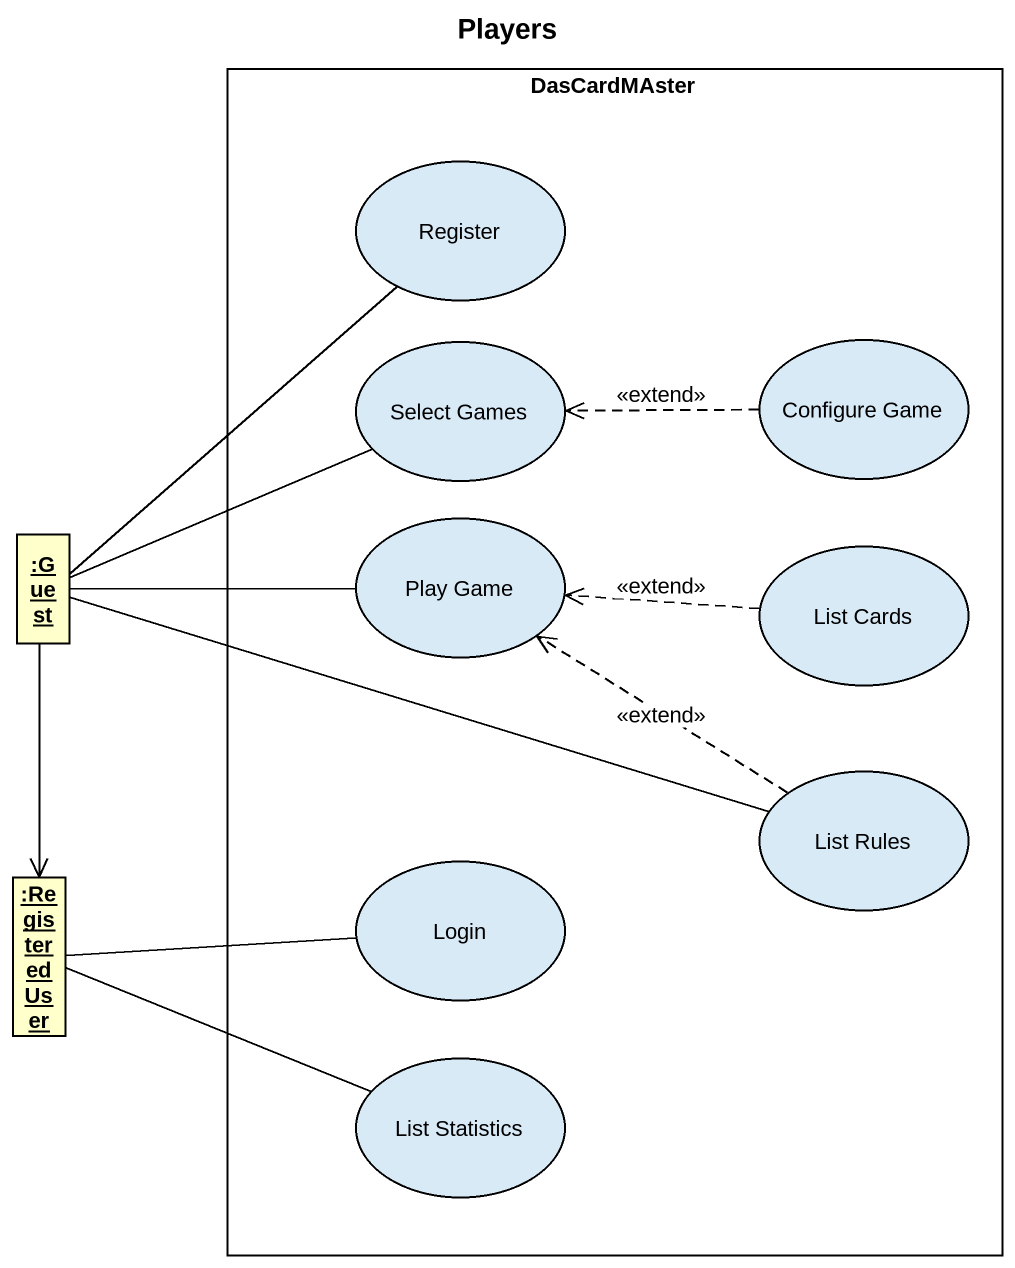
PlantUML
@startuml
title Players
allowmixing
hide circle
hide empty members
rectangle DasCardMAster {
  usecase Register
  usecase "Select Games" as Select_Games
  usecase "Configure Game" as Configure_Game
  usecase "Play Game" as Play_Game
  usecase "List Cards" as List_Cards
  usecase "List Rules" as List_Rules
  usecase Login
  usecase "List Statistics" as List_Statistics
}
object ":Guest" as Guest
object ":Registered User" as Registered_User
Configure_Game .left.> Select_Games : <<extend>>
Guest -up- Register
Guest -right- Select_Games
Guest -right- Play_Game
Guest -right- List_Rules
Guest --> Registered_User
List_Cards .left.> Play_Game : <<extend>>
List_Rules .up.> Play_Game : <<extend>>
Registered_User -right- Login
Registered_User -right- List_Statistics
@enduml
